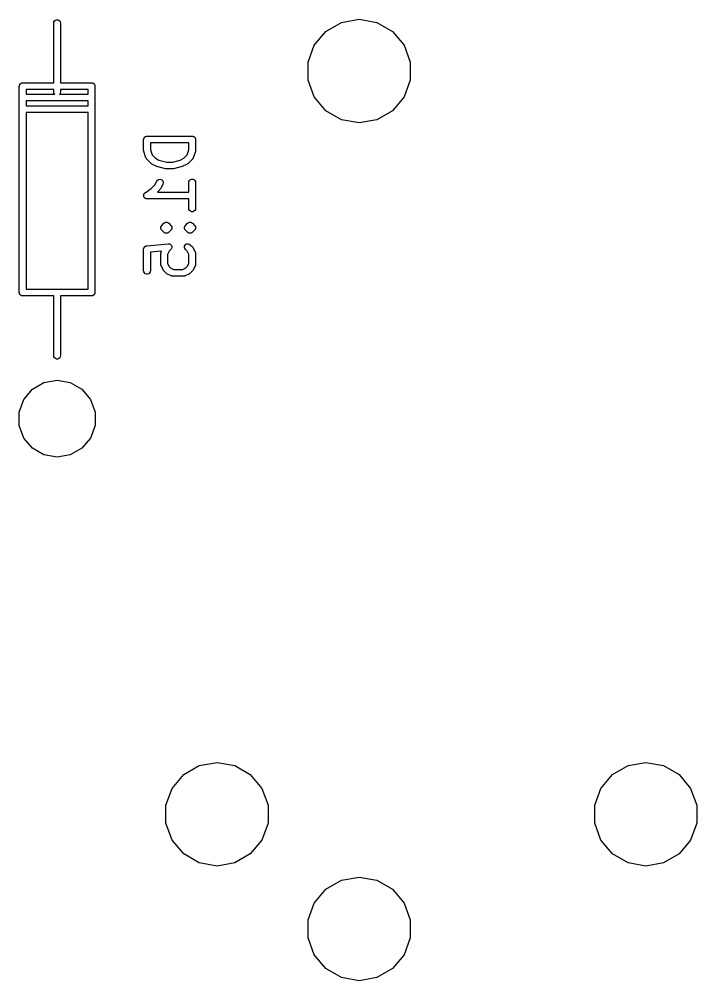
# Model space of a CAD drawing. Extents: x 17 to 273, y -105 to -8.
# Drawn here: x 124.66 to 139.67, y -96.61 to -75.31 of the extents above; entities that cross this region are included whole.
import ezdxf

# ---------------------------------------------------------------- set-up
doc = ezdxf.new("R2010")
doc.units = 0
doc.header["$MEASUREMENT"] = 0
doc.layers.add('BLACK', color=7, linetype='CONTINUOUS')

msp = doc.modelspace()

# ---------------------------------------------------------------- linework, layer by layer
at = {"layer": 'Black'}
for p, q in [((125.422, -75.3975), (125.427, -75.3719)), ((125.427, -75.3719), (125.44, -75.3493)), ((125.44, -75.3493), (125.46, -75.3326)), ((125.46, -75.3326), (125.484, -75.3237)), ((125.484, -75.3237), (125.51, -75.3237)), ((125.51, -75.3237), (125.535, -75.3326)), ((125.535, -75.3326), (125.555, -75.3493)), ((125.555, -75.3493), (125.568, -75.3719)), ((125.568, -75.3719), (125.572, -75.3975)), ((131.452, -75.5811), (131.798, -75.3818)), ((131.798, -75.3818), (132.19, -75.3126)), ((132.19, -75.3126), (132.582, -75.3818)), ((132.582, -75.3818), (132.928, -75.5811)), ((125.422, -76.7195), (125.422, -75.3975)), ((125.572, -75.3975), (125.572, -76.7195)), ((131.196, -75.8863), (131.452, -75.5811)), ((132.928, -75.5811), (133.184, -75.8863)), ((131.06, -76.2608), (131.196, -75.8863)), ((133.184, -75.8863), (133.32, -76.2608)), ((131.06, -76.6592), (131.06, -76.2608)), ((133.32, -76.2608), (133.32, -76.6592)), ((131.196, -77.0337), (131.06, -76.6592)), ((133.32, -76.6592), (133.184, -77.0337)), ((124.66, -76.7945), (124.662, -76.7881)), ((124.66, -81.3665), (124.66, -76.7945)), ((124.662, -76.7815), (124.664, -76.7753)), ((124.662, -76.7881), (124.662, -76.7815)), ((124.664, -76.7753), (124.665, -76.7689)), ((124.665, -76.7689), (124.668, -76.7632)), ((124.668, -76.7632), (124.671, -76.757)), ((124.671, -76.757), (124.675, -76.752)), ((124.675, -76.752), (124.678, -76.7463)), ((124.678, -76.7463), (124.683, -76.7421)), ((124.683, -76.7421), (124.687, -76.7371)), ((124.687, -76.7371), (124.693, -76.7338)), ((124.693, -76.7338), (124.698, -76.7296)), ((124.698, -76.7296), (124.704, -76.7273)), ((124.704, -76.7273), (124.71, -76.724)), ((124.71, -76.724), (124.716, -76.7229)), ((124.716, -76.7229), (124.722, -76.7207)), ((124.722, -76.7207), (124.729, -76.7207)), ((124.729, -76.7207), (124.735, -76.7195)), ((124.735, -76.7195), (125.422, -76.7195)), ((124.81, -76.8695), (124.81, -76.9735)), ((125.422, -76.8695), (124.81, -76.8695)), ((125.422, -76.9215), (125.422, -76.8695)), ((125.572, -76.7195), (126.259, -76.7195)), ((125.572, -76.8695), (125.572, -76.9215)), ((126.184, -76.8695), (125.572, -76.8695)), ((126.184, -76.9735), (126.184, -76.8695)), ((126.259, -76.7195), (126.266, -76.7207)), ((126.266, -76.7207), (126.272, -76.7207)), ((126.272, -76.7207), (126.279, -76.7229)), ((126.279, -76.7229), (126.285, -76.724)), ((126.285, -76.724), (126.291, -76.7273)), ((126.291, -76.7273), (126.297, -76.7296)), ((126.297, -76.7296), (126.302, -76.7338)), ((126.302, -76.7338), (126.308, -76.7371)), ((126.308, -76.7371), (126.312, -76.7421)), ((126.312, -76.7421), (126.317, -76.7463)), ((126.317, -76.7463), (126.32, -76.752)), ((126.32, -76.752), (126.324, -76.757)), ((126.324, -76.757), (126.327, -76.7632)), ((126.327, -76.7632), (126.33, -76.7689)), ((126.33, -76.7689), (126.331, -76.7753)), ((126.331, -76.7753), (126.333, -76.7815)), ((126.333, -76.7815), (126.333, -76.7881)), ((126.333, -76.7881), (126.334, -76.7945)), ((126.334, -76.7945), (126.334, -81.3665)), ((124.81, -76.9735), (125.445, -76.9735)), ((125.427, -76.9472), (125.422, -76.9215)), ((125.44, -76.9697), (125.427, -76.9472)), ((125.445, -76.9735), (125.44, -76.9697)), ((125.555, -76.9697), (125.55, -76.9735)), ((125.55, -76.9735), (126.184, -76.9735)), ((125.568, -76.9472), (125.555, -76.9697)), ((125.572, -76.9215), (125.568, -76.9472)), ((131.452, -77.3389), (131.196, -77.0337)), ((133.184, -77.0337), (132.928, -77.3389)), ((124.81, -77.1235), (124.81, -77.2275)), ((126.184, -77.1235), (124.81, -77.1235)), ((124.81, -77.2275), (126.184, -77.2275)), ((126.184, -77.2275), (126.184, -77.1235)), ((124.81, -77.3775), (124.81, -81.2915)), ((126.184, -77.3775), (124.81, -77.3775)), ((126.184, -81.2915), (126.184, -77.3775)), ((131.798, -77.5382), (131.452, -77.3389)), ((132.928, -77.3389), (132.582, -77.5382)), ((132.19, -77.6074), (131.798, -77.5382)), ((132.582, -77.5382), (132.19, -77.6074)), ((127.425, -77.9406), (127.429, -77.9356)), ((127.429, -77.9356), (127.432, -77.9299)), ((127.432, -77.9299), (127.437, -77.9257)), ((127.437, -77.9257), (127.442, -77.9207)), ((127.442, -77.9207), (127.447, -77.9174)), ((127.447, -77.9174), (127.452, -77.9132)), ((127.452, -77.9132), (127.459, -77.9109)), ((127.459, -77.9109), (127.464, -77.9077)), ((127.464, -77.9077), (127.471, -77.9065)), ((127.471, -77.9065), (127.477, -77.9043)), ((127.477, -77.9043), (127.483, -77.9043)), ((127.483, -77.9043), (127.49, -77.9031)), ((127.49, -77.9031), (128.49, -77.9031)), ((128.49, -77.9031), (128.496, -77.9043)), ((128.496, -77.9043), (128.503, -77.9043)), ((128.503, -77.9043), (128.509, -77.9065)), ((128.509, -77.9065), (128.515, -77.9077)), ((128.515, -77.9077), (128.521, -77.9109)), ((128.521, -77.9109), (128.527, -77.9132)), ((128.527, -77.9132), (128.532, -77.9174)), ((128.532, -77.9174), (128.538, -77.9207)), ((128.538, -77.9207), (128.542, -77.9257)), ((128.542, -77.9257), (128.547, -77.9299)), ((128.547, -77.9299), (128.551, -77.9356)), ((128.551, -77.9356), (128.555, -77.9406)), ((127.415, -77.9781), (127.416, -77.9717)), ((127.415, -78.2162), (127.415, -77.9781)), ((127.416, -77.9651), (127.418, -77.9589)), ((127.416, -77.9717), (127.416, -77.9651)), ((127.418, -77.9589), (127.419, -77.9525)), ((127.419, -77.9525), (127.423, -77.9468)), ((127.423, -77.9468), (127.425, -77.9406)), ((127.565, -78.0531), (127.565, -78.2041)), ((128.415, -78.0531), (127.565, -78.0531)), ((128.415, -78.2041), (128.415, -78.0531)), ((128.555, -77.9406), (128.557, -77.9468)), ((128.557, -77.9468), (128.56, -77.9525)), ((128.56, -77.9525), (128.561, -77.9589)), ((128.561, -77.9589), (128.564, -77.9651)), ((128.564, -77.9651), (128.564, -77.9717)), ((128.564, -77.9717), (128.565, -77.9781)), ((128.565, -77.9781), (128.565, -78.2162)), ((127.417, -78.2281), (127.415, -78.2162)), ((127.419, -78.24), (127.417, -78.2281)), ((127.466, -78.3828), (127.419, -78.24)), ((127.565, -78.2041), (127.603, -78.3186)), ((127.603, -78.3186), (127.677, -78.3927)), ((128.303, -78.3927), (128.377, -78.3186)), ((128.377, -78.3186), (128.415, -78.2041)), ((128.561, -78.24), (128.513, -78.3828)), ((128.563, -78.2281), (128.561, -78.24)), ((128.565, -78.2162), (128.563, -78.2281)), ((127.468, -78.3866), (127.466, -78.3828)), ((127.469, -78.3908), (127.468, -78.3866)), ((127.475, -78.398), (127.469, -78.3908)), ((127.479, -78.4057), (127.475, -78.398)), ((127.482, -78.4086), (127.479, -78.4057)), ((127.484, -78.4121), (127.482, -78.4086)), ((127.58, -78.5074), (127.484, -78.4121)), ((127.59, -78.5143), (127.58, -78.5074)), ((127.599, -78.5214), (127.59, -78.5143)), ((127.694, -78.569), (127.599, -78.5214)), ((127.677, -78.3927), (127.754, -78.4312)), ((127.702, -78.5714), (127.694, -78.569)), ((127.71, -78.5747), (127.702, -78.5714)), ((127.9, -78.6223), (127.71, -78.5747)), ((127.754, -78.4312), (127.928, -78.4746)), ((127.928, -78.4746), (128.052, -78.4746)), ((128.052, -78.4746), (128.226, -78.4312)), ((128.27, -78.5747), (128.079, -78.6223)), ((128.226, -78.4312), (128.303, -78.3927)), ((128.277, -78.5714), (128.27, -78.5747)), ((128.285, -78.569), (128.277, -78.5714)), ((128.381, -78.5214), (128.285, -78.569)), ((128.39, -78.5142), (128.381, -78.5214)), ((128.4, -78.5074), (128.39, -78.5142)), ((128.495, -78.4121), (128.4, -78.5074)), ((128.498, -78.4086), (128.495, -78.4121)), ((128.501, -78.4057), (128.498, -78.4086)), ((128.505, -78.398), (128.501, -78.4057)), ((128.51, -78.3908), (128.505, -78.398)), ((128.511, -78.3866), (128.51, -78.3908)), ((128.513, -78.3828), (128.511, -78.3866)), ((127.909, -78.623), (127.9, -78.6223)), ((127.918, -78.6246), (127.909, -78.623)), ((128.061, -78.6246), (127.918, -78.6246)), ((128.07, -78.623), (128.061, -78.6246)), ((128.079, -78.6223), (128.07, -78.623)), ((127.585, -79.0627), (127.666, -78.9813)), ((127.666, -78.9813), (127.708, -78.897)), ((127.708, -78.897), (127.724, -78.8761)), ((127.724, -78.8761), (127.746, -78.8617)), ((127.746, -78.8617), (127.771, -78.8557)), ((127.771, -78.8557), (127.797, -78.8586)), ((127.843, -78.9641), (127.795, -79.0593)), ((127.797, -78.8586), (127.82, -78.8703)), ((127.82, -78.8703), (127.838, -78.8892)), ((127.838, -78.8892), (127.849, -78.9131)), ((127.85, -78.9391), (127.843, -78.9641)), ((127.849, -78.9131), (127.85, -78.9391)), ((128.415, -78.9305), (128.419, -78.9049)), ((128.415, -79.1412), (128.415, -78.9305)), ((128.419, -78.9049), (128.432, -78.8823)), ((128.432, -78.8823), (128.452, -78.8656)), ((128.452, -78.8656), (128.477, -78.8567)), ((128.477, -78.8567), (128.503, -78.8567)), ((128.503, -78.8567), (128.527, -78.8656)), ((128.527, -78.8656), (128.547, -78.8823)), ((128.547, -78.8823), (128.56, -78.9049)), ((128.56, -78.9049), (128.565, -78.9305)), ((128.565, -78.9305), (128.565, -79.5019)), ((127.415, -79.2211), (127.416, -79.2122)), ((127.416, -79.2032), (127.417, -79.1993)), ((127.416, -79.2122), (127.416, -79.2032)), ((127.417, -79.1993), (127.418, -79.1952)), ((127.418, -79.1952), (127.422, -79.1871)), ((127.422, -79.1871), (127.425, -79.1787)), ((127.425, -79.1787), (127.428, -79.1755)), ((127.428, -79.1755), (127.429, -79.1718)), ((127.429, -79.1718), (127.436, -79.1656)), ((127.436, -79.1656), (127.442, -79.1588)), ((127.442, -79.1588), (127.445, -79.1567)), ((127.445, -79.1567), (127.448, -79.1538)), ((127.448, -79.1538), (127.585, -79.0627)), ((127.781, -79.0788), (127.719, -79.1412)), ((127.719, -79.1412), (128.415, -79.1412)), ((127.788, -79.0689), (127.781, -79.0788)), ((127.795, -79.0593), (127.788, -79.0689)), ((127.416, -79.2251), (127.415, -79.2211)), ((127.416, -79.2293), (127.416, -79.2251)), ((127.419, -79.2377), (127.416, -79.2293)), ((127.421, -79.2464), (127.419, -79.2377)), ((127.423, -79.2498), (127.421, -79.2464)), ((127.425, -79.2537), (127.423, -79.2498)), ((127.431, -79.2606), (127.425, -79.2537)), ((127.436, -79.268), (127.431, -79.2606)), ((127.439, -79.2705), (127.436, -79.268)), ((127.442, -79.2737), (127.439, -79.2705)), ((127.449, -79.2782), (127.442, -79.2737)), ((127.457, -79.2835), (127.449, -79.2782)), ((127.461, -79.2846), (127.457, -79.2835)), ((127.464, -79.2867), (127.461, -79.2846)), ((127.473, -79.2883), (127.464, -79.2867)), ((127.482, -79.2908), (127.473, -79.2883)), ((127.486, -79.2905), (127.482, -79.2908)), ((127.49, -79.2912), (127.486, -79.2905)), ((128.415, -79.2912), (127.49, -79.2912)), ((128.415, -79.5019), (128.415, -79.2912)), ((128.419, -79.5276), (128.415, -79.5019)), ((128.432, -79.5502), (128.419, -79.5276)), ((128.452, -79.5669), (128.432, -79.5502)), ((128.477, -79.5758), (128.452, -79.5669)), ((128.503, -79.5758), (128.477, -79.5758)), ((128.527, -79.5669), (128.503, -79.5758)), ((128.547, -79.5502), (128.527, -79.5669)), ((128.56, -79.5276), (128.547, -79.5502)), ((128.565, -79.5019), (128.56, -79.5276)), ((127.818, -79.8775), (127.865, -79.8299)), ((127.865, -79.8299), (127.871, -79.8261)), ((127.871, -79.8261), (127.875, -79.8215)), ((127.875, -79.8215), (127.881, -79.8187)), ((127.881, -79.8187), (127.887, -79.8149)), ((127.887, -79.8149), (127.893, -79.8132)), ((127.893, -79.8132), (127.899, -79.8105)), ((127.899, -79.8105), (127.906, -79.8099)), ((127.906, -79.8099), (127.912, -79.8082)), ((127.912, -79.8082), (127.918, -79.8088)), ((127.918, -79.8088), (127.925, -79.8082)), ((127.925, -79.8082), (127.931, -79.8099)), ((127.931, -79.8099), (127.938, -79.8105)), ((127.938, -79.8105), (127.944, -79.8132)), ((127.944, -79.8132), (127.95, -79.8149)), ((127.95, -79.8149), (127.955, -79.8187)), ((127.955, -79.8187), (127.961, -79.8215)), ((127.961, -79.8215), (127.966, -79.8261)), ((127.966, -79.8261), (127.971, -79.8299)), ((127.971, -79.8299), (128.019, -79.8775)), ((128.342, -79.8775), (128.389, -79.8299)), ((128.389, -79.8299), (128.395, -79.8261)), ((128.395, -79.8261), (128.399, -79.8215)), ((128.399, -79.8215), (128.405, -79.8187)), ((128.405, -79.8187), (128.411, -79.8149)), ((128.411, -79.8149), (128.417, -79.8132)), ((128.417, -79.8132), (128.423, -79.8105)), ((128.423, -79.8105), (128.429, -79.8099)), ((128.429, -79.8099), (128.436, -79.8082)), ((128.436, -79.8082), (128.442, -79.8088)), ((128.442, -79.8088), (128.449, -79.8082)), ((128.449, -79.8082), (128.455, -79.8099)), ((128.455, -79.8099), (128.462, -79.8105)), ((128.462, -79.8105), (128.468, -79.8132)), ((128.468, -79.8132), (128.474, -79.8149)), ((128.474, -79.8149), (128.479, -79.8187)), ((128.479, -79.8187), (128.485, -79.8215)), ((128.485, -79.8215), (128.49, -79.8261)), ((128.49, -79.8261), (128.495, -79.8299)), ((128.495, -79.8299), (128.543, -79.8775)), ((127.796, -79.924), (127.797, -79.9208)), ((127.797, -79.9305), (127.796, -79.924)), ((127.796, -79.9371), (127.797, -79.9305)), ((127.797, -79.9402), (127.796, -79.9371)), ((127.797, -79.9175), (127.798, -79.9144)), ((127.797, -79.9208), (127.797, -79.9175)), ((127.797, -79.9435), (127.797, -79.9402)), ((127.798, -79.9466), (127.797, -79.9435)), ((127.798, -79.9111), (127.801, -79.9052)), ((127.798, -79.9144), (127.798, -79.9111)), ((127.798, -79.9499), (127.798, -79.9466)), ((127.801, -79.9559), (127.798, -79.9499)), ((127.801, -79.9052), (127.803, -79.8988)), ((127.803, -79.9622), (127.801, -79.9559)), ((127.803, -79.8988), (127.805, -79.8961)), ((127.805, -79.9649), (127.803, -79.9622)), ((127.805, -79.8961), (127.806, -79.893)), ((127.806, -79.968), (127.805, -79.9649)), ((127.806, -79.893), (127.808, -79.8905)), ((127.808, -79.9705), (127.806, -79.968)), ((127.808, -79.8905), (127.809, -79.8875)), ((127.809, -79.9735), (127.808, -79.9705)), ((127.809, -79.8875), (127.814, -79.8829)), ((127.814, -79.9782), (127.809, -79.9735)), ((127.814, -79.8829), (127.818, -79.8775)), ((127.818, -79.9836), (127.814, -79.9782)), ((127.865, -80.0312), (127.818, -79.9836)), ((127.871, -80.0349), (127.865, -80.0312)), ((127.875, -80.0396), (127.871, -80.0349)), ((127.881, -80.0423), (127.875, -80.0396)), ((127.887, -80.0461), (127.881, -80.0423)), ((127.893, -80.0478), (127.887, -80.0461)), ((127.899, -80.0506), (127.893, -80.0478)), ((127.906, -80.0512), (127.899, -80.0506)), ((127.912, -80.0529), (127.906, -80.0512)), ((127.918, -80.0523), (127.912, -80.0529)), ((127.925, -80.0529), (127.918, -80.0523)), ((127.931, -80.0512), (127.925, -80.0529)), ((127.938, -80.0506), (127.931, -80.0512)), ((127.944, -80.0478), (127.938, -80.0506)), ((127.95, -80.0461), (127.944, -80.0478)), ((127.955, -80.0423), (127.95, -80.0461)), ((127.961, -80.0396), (127.955, -80.0423)), ((127.966, -80.0349), (127.961, -80.0396)), ((127.971, -80.0312), (127.966, -80.0349)), ((128.019, -79.9836), (127.971, -80.0312)), ((128.019, -79.8775), (128.023, -79.8829)), ((128.023, -79.9782), (128.019, -79.9836)), ((128.023, -79.8829), (128.027, -79.8875)), ((128.027, -79.9735), (128.023, -79.9782)), ((128.027, -79.8875), (128.029, -79.8905)), ((128.029, -79.9705), (128.027, -79.9735)), ((128.029, -79.8905), (128.031, -79.893)), ((128.031, -79.968), (128.029, -79.9705)), ((128.031, -79.893), (128.032, -79.8961)), ((128.032, -79.9649), (128.031, -79.968)), ((128.032, -79.8961), (128.034, -79.8988)), ((128.034, -79.9622), (128.032, -79.9649)), ((128.034, -79.8988), (128.036, -79.9052)), ((128.036, -79.9559), (128.034, -79.9622)), ((128.036, -79.9052), (128.038, -79.9111)), ((128.038, -79.9499), (128.036, -79.9559)), ((128.038, -79.9111), (128.039, -79.9144)), ((128.039, -79.9466), (128.038, -79.9499)), ((128.039, -79.9144), (128.04, -79.9175)), ((128.04, -79.9435), (128.039, -79.9466)), ((128.04, -79.9175), (128.04, -79.9208)), ((128.04, -79.9208), (128.041, -79.924)), ((128.041, -79.924), (128.04, -79.9305)), ((128.04, -79.9305), (128.041, -79.9371)), ((128.041, -79.9371), (128.04, -79.9402)), ((128.04, -79.9402), (128.04, -79.9435)), ((128.32, -79.924), (128.321, -79.9208)), ((128.32, -79.9305), (128.32, -79.924)), ((128.32, -79.9371), (128.32, -79.9305)), ((128.321, -79.9402), (128.32, -79.9371)), ((128.321, -79.9175), (128.322, -79.9144)), ((128.321, -79.9208), (128.321, -79.9175)), ((128.321, -79.9435), (128.321, -79.9402)), ((128.322, -79.9466), (128.321, -79.9435)), ((128.322, -79.9111), (128.325, -79.9052)), ((128.322, -79.9144), (128.322, -79.9111)), ((128.322, -79.9499), (128.322, -79.9466)), ((128.325, -79.9559), (128.322, -79.9499)), ((128.325, -79.9052), (128.327, -79.8988)), ((128.327, -79.9622), (128.325, -79.9559)), ((128.327, -79.8988), (128.329, -79.8961)), ((128.329, -79.9649), (128.327, -79.9622)), ((128.329, -79.8961), (128.33, -79.893)), ((128.33, -79.968), (128.329, -79.9649)), ((128.33, -79.893), (128.332, -79.8905)), ((128.332, -79.9705), (128.33, -79.968)), ((128.332, -79.8905), (128.333, -79.8875)), ((128.333, -79.9735), (128.332, -79.9705)), ((128.333, -79.8875), (128.338, -79.8829)), ((128.338, -79.9782), (128.333, -79.9735)), ((128.338, -79.8829), (128.342, -79.8775)), ((128.342, -79.9836), (128.338, -79.9782)), ((128.389, -80.0312), (128.342, -79.9836)), ((128.395, -80.0349), (128.389, -80.0312)), ((128.399, -80.0396), (128.395, -80.0349)), ((128.405, -80.0423), (128.399, -80.0396)), ((128.411, -80.0461), (128.405, -80.0423)), ((128.417, -80.0478), (128.411, -80.0461)), ((128.423, -80.0506), (128.417, -80.0478)), ((128.429, -80.0512), (128.423, -80.0506)), ((128.436, -80.0529), (128.429, -80.0512)), ((128.442, -80.0523), (128.436, -80.0529)), ((128.449, -80.0529), (128.442, -80.0523)), ((128.455, -80.0512), (128.449, -80.0529)), ((128.462, -80.0506), (128.455, -80.0512)), ((128.468, -80.0478), (128.462, -80.0506)), ((128.474, -80.0461), (128.468, -80.0478)), ((128.479, -80.0423), (128.474, -80.0461)), ((128.485, -80.0396), (128.479, -80.0423)), ((128.49, -80.0349), (128.485, -80.0396)), ((128.495, -80.0312), (128.49, -80.0349)), ((128.543, -79.9836), (128.495, -80.0312)), ((128.543, -79.8775), (128.547, -79.8829)), ((128.547, -79.9782), (128.543, -79.9836)), ((128.547, -79.8829), (128.551, -79.8875)), ((128.551, -79.9735), (128.547, -79.9782)), ((128.551, -79.8875), (128.553, -79.8905)), ((128.553, -79.9705), (128.551, -79.9735)), ((128.553, -79.8905), (128.555, -79.893)), ((128.555, -79.968), (128.553, -79.9705)), ((128.555, -79.893), (128.556, -79.8961)), ((128.556, -79.9649), (128.555, -79.968)), ((128.556, -79.8961), (128.558, -79.8988)), ((128.558, -79.9622), (128.556, -79.9649)), ((128.558, -79.8988), (128.56, -79.9052)), ((128.56, -79.9559), (128.558, -79.9622)), ((128.56, -79.9052), (128.562, -79.9111)), ((128.562, -79.9499), (128.56, -79.9559)), ((128.562, -79.9111), (128.563, -79.9144)), ((128.563, -79.9466), (128.562, -79.9499)), ((128.563, -79.9144), (128.564, -79.9175)), ((128.564, -79.9435), (128.563, -79.9466)), ((128.564, -79.9175), (128.564, -79.9208)), ((128.564, -79.9208), (128.565, -79.924)), ((128.565, -79.924), (128.564, -79.9305)), ((128.564, -79.9305), (128.565, -79.9371)), ((128.565, -79.9371), (128.564, -79.9402)), ((128.564, -79.9402), (128.564, -79.9435)), ((127.415, -80.4011), (127.418, -80.3912)), ((127.415, -80.4039), (127.415, -80.4011)), ((127.415, -80.4067), (127.415, -80.4039)), ((127.415, -80.8829), (127.415, -80.4067)), ((127.418, -80.3912), (127.419, -80.3811)), ((127.419, -80.3811), (127.421, -80.3786)), ((127.421, -80.3759), (127.427, -80.3674)), ((127.421, -80.3786), (127.421, -80.3759)), ((127.427, -80.3674), (127.432, -80.3585)), ((127.432, -80.3585), (127.435, -80.3567)), ((127.435, -80.3567), (127.436, -80.3543)), ((127.436, -80.3543), (127.444, -80.3483)), ((127.444, -80.3483), (127.452, -80.3418)), ((127.452, -80.3418), (127.455, -80.3408)), ((127.455, -80.3408), (127.457, -80.3391)), ((127.457, -80.3391), (127.467, -80.3364)), ((127.467, -80.3364), (127.477, -80.3328)), ((127.477, -80.3328), (127.48, -80.3328)), ((127.48, -80.3328), (127.482, -80.3321)), ((127.482, -80.3321), (127.959, -80.2845)), ((127.813, -80.4498), (127.565, -80.4746)), ((127.565, -80.4746), (127.565, -80.8829)), ((127.796, -80.4934), (127.799, -80.485)), ((127.797, -80.4977), (127.796, -80.4934)), ((127.799, -80.485), (127.8, -80.4763)), ((127.8, -80.4763), (127.802, -80.4725)), ((127.802, -80.4725), (127.804, -80.4684)), ((127.804, -80.4684), (127.813, -80.4498)), ((127.98, -80.4511), (127.946, -80.5197)), ((127.959, -80.2845), (127.959, -80.2844)), ((127.959, -80.2844), (127.972, -80.2855)), ((127.959, -80.2845), (127.959, -80.2845)), ((127.972, -80.2855), (127.985, -80.2864)), ((128.019, -80.4121), (127.98, -80.4511)), ((127.985, -80.2864), (127.985, -80.2866)), ((127.985, -80.2866), (127.985, -80.2866)), ((127.985, -80.2866), (127.997, -80.2919)), ((127.997, -80.2919), (128.008, -80.2971)), ((128.008, -80.2971), (128.009, -80.2975)), ((128.009, -80.2975), (128.009, -80.2977)), ((128.009, -80.2977), (128.018, -80.3066)), ((128.018, -80.3066), (128.027, -80.3153)), ((128.02, -80.4115), (128.019, -80.4117)), ((128.019, -80.4117), (128.019, -80.4121)), ((128.027, -80.4011), (128.02, -80.4115)), ((128.027, -80.3153), (128.027, -80.3157)), ((128.027, -80.3157), (128.027, -80.3161)), ((128.027, -80.3161), (128.033, -80.3275)), ((128.034, -80.3908), (128.027, -80.4011)), ((128.033, -80.3275), (128.038, -80.3388)), ((128.038, -80.3777), (128.034, -80.3899)), ((128.034, -80.3899), (128.034, -80.3903)), ((128.034, -80.3903), (128.034, -80.3908)), ((128.038, -80.3388), (128.038, -80.3393)), ((128.038, -80.3393), (128.038, -80.3397)), ((128.038, -80.3397), (128.04, -80.3522)), ((128.041, -80.3656), (128.038, -80.3777)), ((128.04, -80.3522), (128.041, -80.3647)), ((128.041, -80.3647), (128.041, -80.3652)), ((128.041, -80.3652), (128.041, -80.3656)), ((128.32, -80.3656), (128.322, -80.3397)), ((128.327, -80.3908), (128.32, -80.3656)), ((128.322, -80.3397), (128.333, -80.3161)), ((128.342, -80.4121), (128.327, -80.3908)), ((128.333, -80.3161), (128.352, -80.2977)), ((128.381, -80.4511), (128.342, -80.4121)), ((128.352, -80.2977), (128.375, -80.2866)), ((128.375, -80.2866), (128.401, -80.2844)), ((128.415, -80.5197), (128.381, -80.4511)), ((128.401, -80.2844), (128.426, -80.2911)), ((128.426, -80.2911), (128.448, -80.3061)), ((128.448, -80.3061), (128.495, -80.3537)), ((128.495, -80.3537), (128.502, -80.3635)), ((128.502, -80.3635), (128.509, -80.3732)), ((128.509, -80.3732), (128.557, -80.4684)), ((128.557, -80.4684), (128.558, -80.4726)), ((128.558, -80.4726), (128.56, -80.4763)), ((128.56, -80.4763), (128.562, -80.485)), ((128.562, -80.485), (128.564, -80.4934)), ((128.564, -80.4934), (128.564, -80.4977)), ((127.796, -80.5019), (127.797, -80.4977)), ((127.796, -80.74), (127.796, -80.5019)), ((127.946, -80.5197), (127.946, -80.7223)), ((128.415, -80.7223), (128.415, -80.5197)), ((128.564, -80.4977), (128.565, -80.5019)), ((128.565, -80.5019), (128.565, -80.74)), ((127.419, -80.9086), (127.415, -80.8829)), ((127.432, -80.9311), (127.419, -80.9086)), ((127.56, -80.9086), (127.547, -80.9311)), ((127.565, -80.8829), (127.56, -80.9086)), ((127.797, -80.7443), (127.796, -80.74)), ((127.796, -80.7486), (127.797, -80.7443)), ((127.799, -80.757), (127.796, -80.7486)), ((127.8, -80.7657), (127.799, -80.757)), ((127.802, -80.7694), (127.8, -80.7657)), ((127.804, -80.7736), (127.802, -80.7694)), ((127.851, -80.8688), (127.804, -80.7736)), ((127.858, -80.8785), (127.851, -80.8688)), ((127.865, -80.8883), (127.858, -80.8785)), ((127.913, -80.9359), (127.865, -80.8883)), ((127.946, -80.7223), (127.98, -80.7909)), ((127.98, -80.7909), (128.01, -80.8213)), ((128.01, -80.8213), (128.079, -80.8555)), ((128.079, -80.8555), (128.282, -80.8555)), ((128.282, -80.8555), (128.35, -80.8213)), ((128.35, -80.8213), (128.381, -80.7909)), ((128.381, -80.7909), (128.415, -80.7223)), ((128.495, -80.8883), (128.448, -80.9359)), ((128.502, -80.8785), (128.495, -80.8883)), ((128.509, -80.8688), (128.502, -80.8785)), ((128.557, -80.7736), (128.509, -80.8688)), ((128.558, -80.7694), (128.557, -80.7736)), ((128.56, -80.7657), (128.558, -80.7694)), ((128.562, -80.757), (128.56, -80.7657)), ((128.564, -80.7486), (128.562, -80.757)), ((128.565, -80.74), (128.564, -80.7443)), ((128.564, -80.7443), (128.564, -80.7486)), ((127.452, -80.9479), (127.432, -80.9311)), ((127.477, -80.9568), (127.452, -80.9479)), ((127.503, -80.9568), (127.477, -80.9568)), ((127.527, -80.9479), (127.503, -80.9568)), ((127.547, -80.9311), (127.527, -80.9479)), ((127.923, -80.9428), (127.913, -80.9359)), ((127.932, -80.95), (127.923, -80.9428)), ((128.028, -80.9976), (127.932, -80.95)), ((128.032, -80.9988), (128.028, -80.9976)), ((128.036, -81.001), (128.032, -80.9988)), ((128.044, -81.0025), (128.036, -81.001)), ((128.053, -81.005), (128.044, -81.0025)), ((128.057, -81.0048), (128.053, -81.005)), ((128.061, -81.0055), (128.057, -81.0048)), ((128.299, -81.0055), (128.061, -81.0055)), ((128.304, -81.0048), (128.299, -81.0055)), ((128.308, -81.005), (128.304, -81.0048)), ((128.316, -81.0025), (128.308, -81.005)), ((128.325, -81.001), (128.316, -81.0025)), ((128.329, -80.9988), (128.325, -81.001)), ((128.333, -80.9976), (128.329, -80.9988)), ((128.428, -80.95), (128.333, -80.9976)), ((128.438, -80.9428), (128.428, -80.95)), ((128.448, -80.9359), (128.438, -80.9428)), ((124.81, -81.2915), (126.184, -81.2915)), ((124.662, -81.373), (124.66, -81.3665)), ((124.662, -81.3795), (124.662, -81.373)), ((124.664, -81.3857), (124.662, -81.3795)), ((124.665, -81.3922), (124.664, -81.3857)), ((124.668, -81.3979), (124.665, -81.3922)), ((124.671, -81.404), (124.668, -81.3979)), ((124.675, -81.409), (124.671, -81.404)), ((124.678, -81.4147), (124.675, -81.409)), ((124.683, -81.4189), (124.678, -81.4147)), ((124.687, -81.424), (124.683, -81.4189)), ((124.693, -81.4273), (124.687, -81.424)), ((124.698, -81.4315), (124.693, -81.4273)), ((124.704, -81.4337), (124.698, -81.4315)), ((124.71, -81.437), (124.704, -81.4337)), ((124.716, -81.4381), (124.71, -81.437)), ((124.722, -81.4404), (124.716, -81.4381)), ((124.729, -81.4404), (124.722, -81.4404)), ((124.735, -81.4415), (124.729, -81.4404)), ((125.422, -81.4415), (124.735, -81.4415)), ((125.422, -82.7635), (125.422, -81.4415)), ((126.259, -81.4415), (125.572, -81.4415)), ((125.572, -81.4415), (125.572, -82.7635)), ((126.266, -81.4404), (126.259, -81.4415)), ((126.272, -81.4404), (126.266, -81.4404)), ((126.279, -81.4381), (126.272, -81.4404)), ((126.285, -81.437), (126.279, -81.4381)), ((126.291, -81.4337), (126.285, -81.437)), ((126.297, -81.4315), (126.291, -81.4337)), ((126.302, -81.4273), (126.297, -81.4315)), ((126.308, -81.424), (126.302, -81.4273)), ((126.312, -81.4189), (126.308, -81.424)), ((126.317, -81.4147), (126.312, -81.4189)), ((126.32, -81.409), (126.317, -81.4147)), ((126.324, -81.404), (126.32, -81.409)), ((126.327, -81.3979), (126.324, -81.404)), ((126.33, -81.3922), (126.327, -81.3979)), ((126.331, -81.3857), (126.33, -81.3922)), ((126.333, -81.3795), (126.331, -81.3857)), ((126.334, -81.3665), (126.333, -81.373)), ((126.333, -81.373), (126.333, -81.3795)), ((125.427, -82.7892), (125.422, -82.7635)), ((125.44, -82.8117), (125.427, -82.7892)), ((125.46, -82.8285), (125.44, -82.8117)), ((125.484, -82.8374), (125.46, -82.8285)), ((125.535, -82.8285), (125.51, -82.8374)), ((125.555, -82.8117), (125.535, -82.8285)), ((125.568, -82.7892), (125.555, -82.8117)), ((125.572, -82.7635), (125.568, -82.7892)), ((125.51, -82.8374), (125.484, -82.8374)), ((124.949, -83.5072), (125.206, -83.3591)), ((125.206, -83.3591), (125.497, -83.3076)), ((125.497, -83.3076), (125.789, -83.3591)), ((125.789, -83.3591), (126.046, -83.5072)), ((124.759, -83.7341), (124.949, -83.5072)), ((126.046, -83.5072), (126.236, -83.7341)), ((124.658, -84.0124), (124.759, -83.7341)), ((126.236, -83.7341), (126.337, -84.0124)), ((124.658, -84.3086), (124.658, -84.0124)), ((126.337, -84.0124), (126.337, -84.3086)), ((124.759, -84.587), (124.658, -84.3086)), ((126.337, -84.3086), (126.236, -84.587)), ((124.949, -84.8139), (124.759, -84.587)), ((126.236, -84.587), (126.046, -84.8139)), ((125.206, -84.962), (124.949, -84.8139)), ((125.497, -85.0134), (125.206, -84.962)), ((125.789, -84.962), (125.497, -85.0134)), ((126.046, -84.8139), (125.789, -84.962)), ((128.648, -91.8418), (129.04, -91.7726)), ((129.04, -91.7726), (129.432, -91.8418)), ((138.148, -91.8418), (138.54, -91.7726)), ((138.54, -91.7726), (138.932, -91.8418)), ((128.302, -92.0411), (128.648, -91.8418)), ((129.432, -91.8418), (129.778, -92.0411)), ((137.802, -92.0411), (138.148, -91.8418)), ((138.932, -91.8418), (139.278, -92.0411)), ((128.046, -92.3463), (128.302, -92.0411)), ((129.778, -92.0411), (130.034, -92.3463)), ((137.546, -92.3463), (137.802, -92.0411)), ((139.278, -92.0411), (139.534, -92.3463)), ((127.91, -92.7208), (128.046, -92.3463)), ((130.034, -92.3463), (130.17, -92.7208)), ((137.41, -92.7208), (137.546, -92.3463)), ((139.534, -92.3463), (139.67, -92.7208)), ((127.91, -93.1192), (127.91, -92.7208)), ((130.17, -92.7208), (130.17, -93.1192)), ((137.41, -93.1192), (137.41, -92.7208)), ((139.67, -92.7208), (139.67, -93.1192)), ((128.046, -93.4937), (127.91, -93.1192)), ((130.17, -93.1192), (130.034, -93.4937)), ((137.546, -93.4937), (137.41, -93.1192)), ((139.67, -93.1192), (139.534, -93.4937)), ((128.302, -93.7989), (128.046, -93.4937)), ((130.034, -93.4937), (129.778, -93.7989)), ((137.802, -93.7989), (137.546, -93.4937)), ((139.534, -93.4937), (139.278, -93.7989)), ((128.648, -93.9982), (128.302, -93.7989)), ((129.778, -93.7989), (129.432, -93.9982)), ((138.148, -93.9982), (137.802, -93.7989)), ((139.278, -93.7989), (138.932, -93.9982)), ((129.04, -94.0674), (128.648, -93.9982)), ((129.432, -93.9982), (129.04, -94.0674)), ((138.54, -94.0674), (138.148, -93.9982)), ((138.932, -93.9982), (138.54, -94.0674)), ((131.798, -94.3818), (132.19, -94.3126)), ((132.19, -94.3126), (132.582, -94.3818)), ((131.452, -94.5811), (131.798, -94.3818)), ((132.582, -94.3818), (132.928, -94.5811)), ((131.196, -94.8863), (131.452, -94.5811)), ((132.928, -94.5811), (133.184, -94.8863)), ((131.06, -95.2608), (131.196, -94.8863)), ((133.184, -94.8863), (133.32, -95.2608)), ((131.06, -95.6592), (131.06, -95.2608)), ((133.32, -95.2608), (133.32, -95.6592)), ((131.196, -96.0337), (131.06, -95.6592)), ((133.32, -95.6592), (133.184, -96.0337)), ((131.452, -96.3389), (131.196, -96.0337)), ((133.184, -96.0337), (132.928, -96.3389)), ((131.798, -96.5382), (131.452, -96.3389)), ((132.928, -96.3389), (132.582, -96.5382)), ((132.19, -96.6074), (131.798, -96.5382)), ((132.582, -96.5382), (132.19, -96.6074))]:
    msp.add_line(p, q, dxfattribs=at)

doc.saveas('drawing.dxf')
